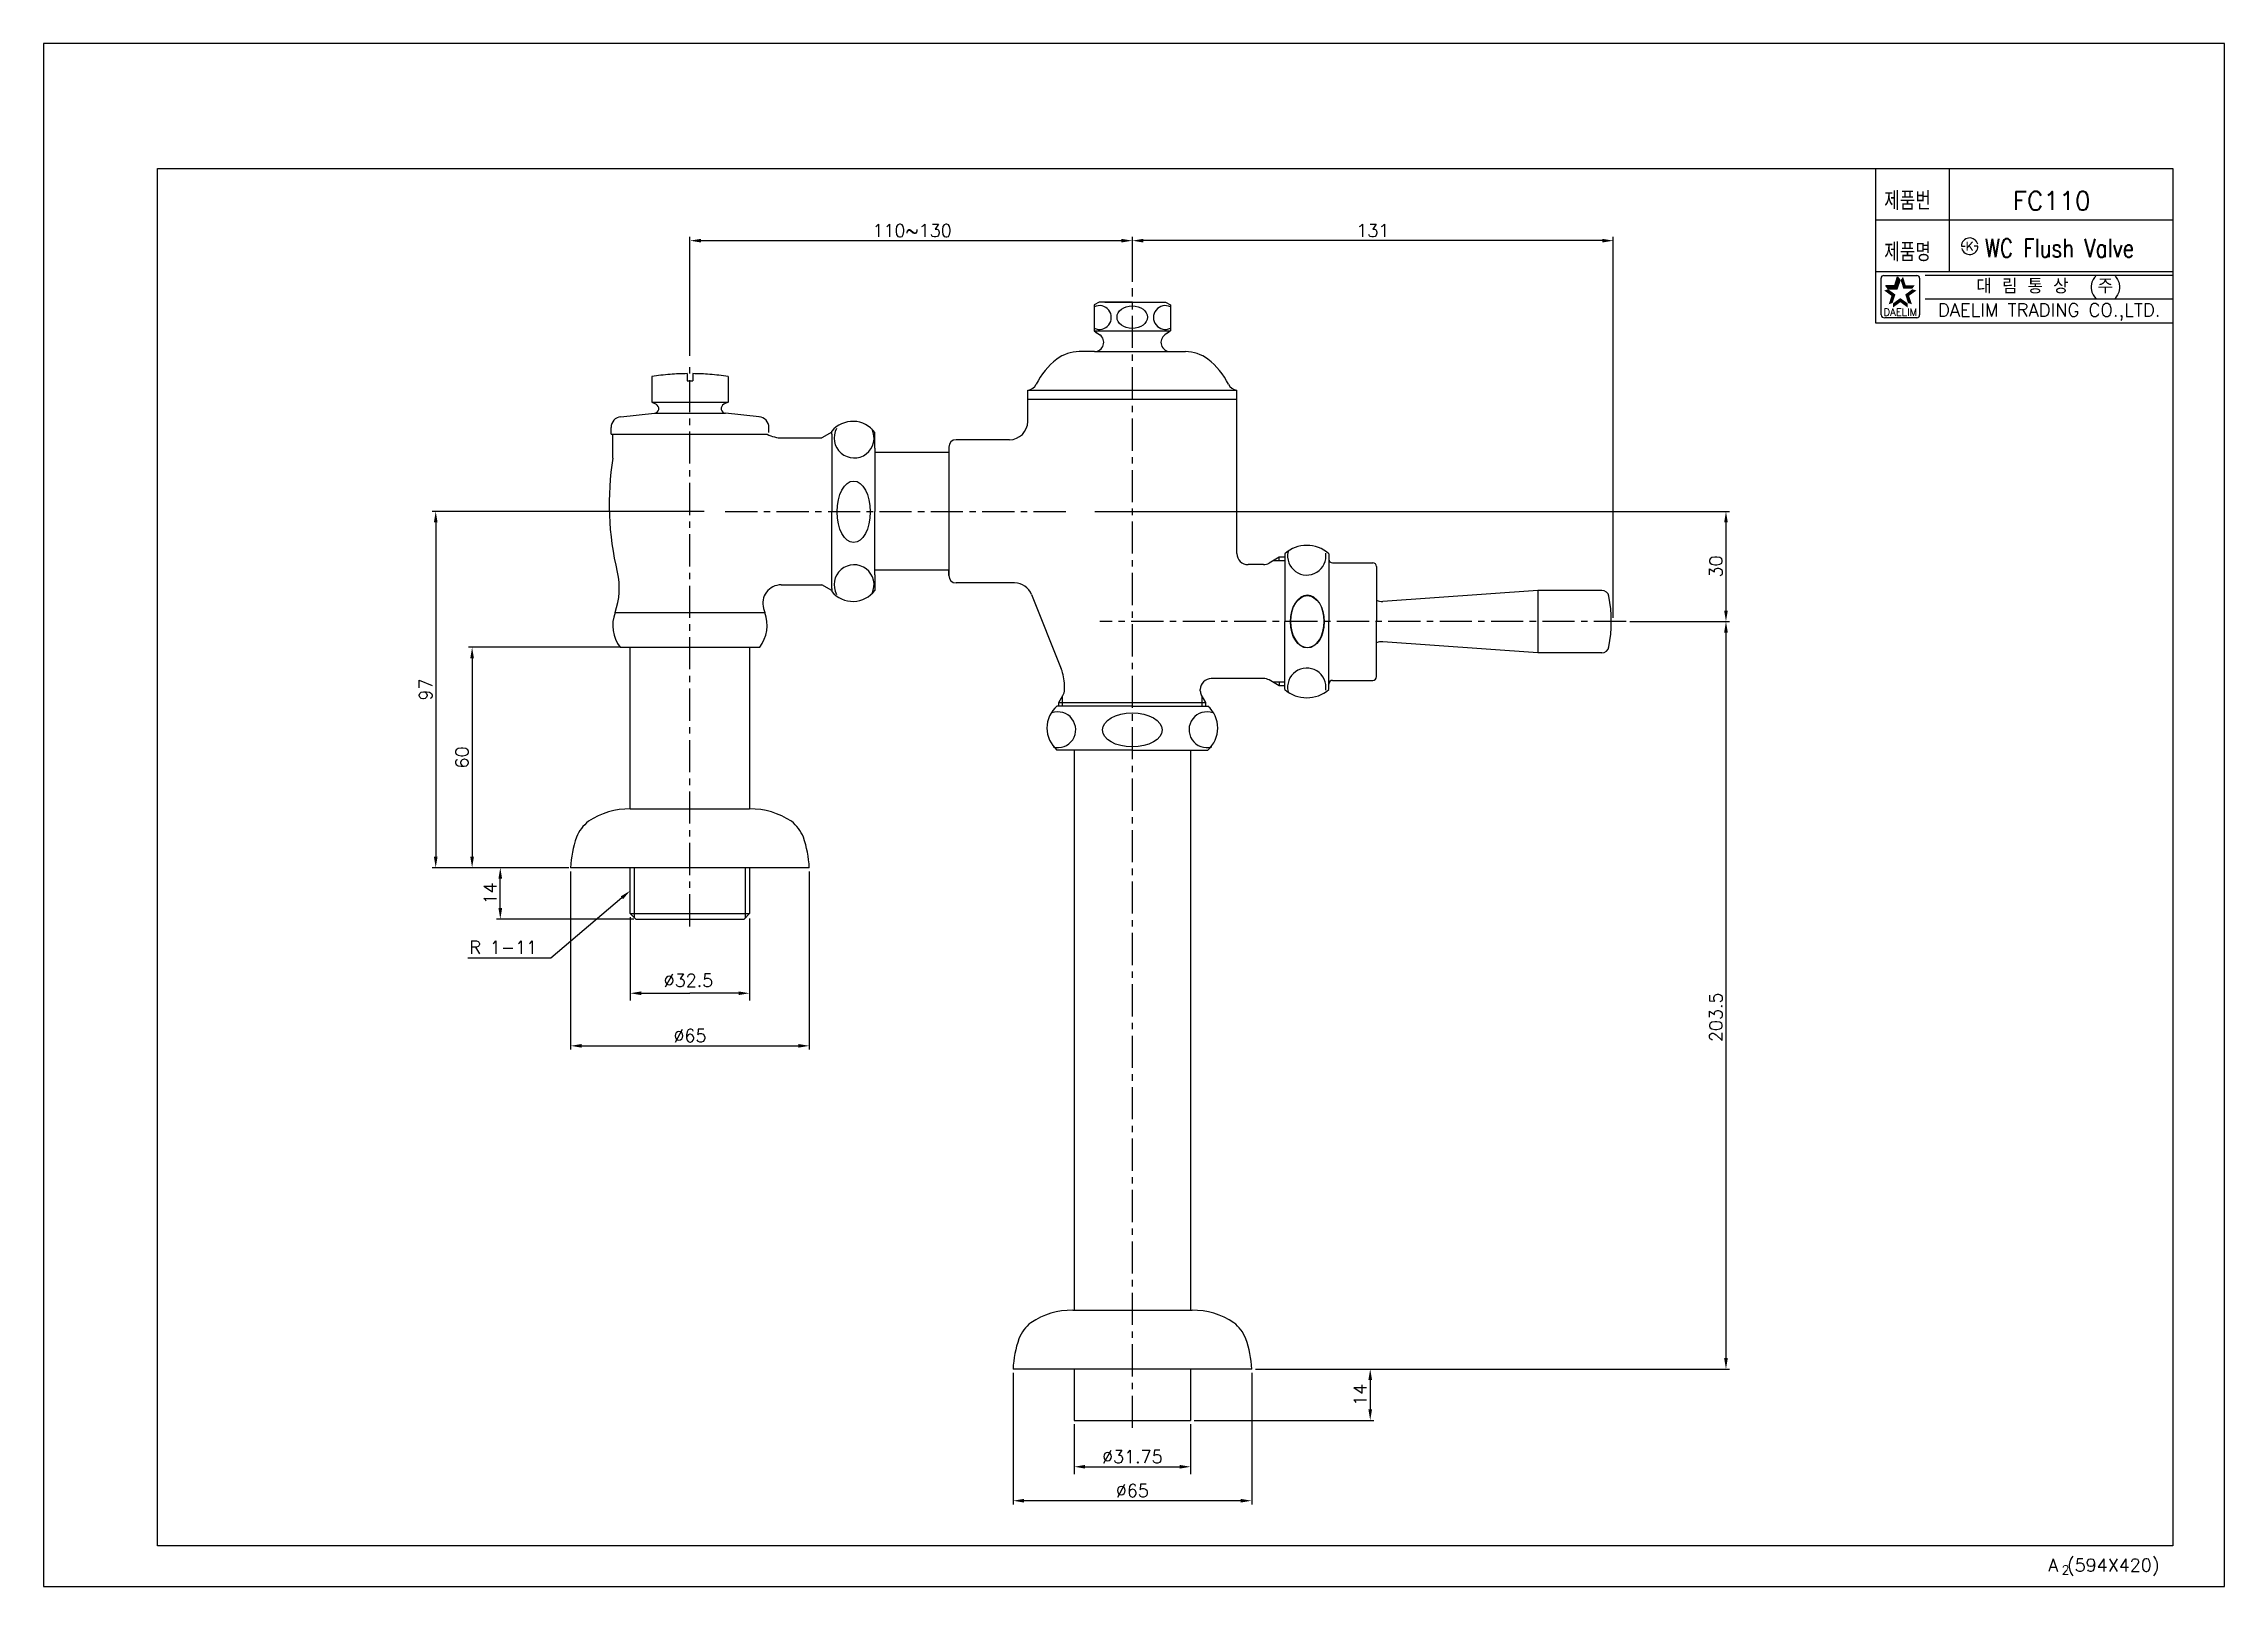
# Model space of a CAD drawing. Extents: x 2048 to 2642, y 251 to 671.
import ezdxf
from ezdxf import colors
from ezdxf.entities.mleader import LeaderData, LeaderLine
from ezdxf.enums import TextEntityAlignment as Align
from ezdxf.math import Vec2, Vec3

# ---------------------------------------------------------------- set-up
doc = ezdxf.new("R2010")
doc.units = 0
doc.header["$LTSCALE"] = 7
doc.header["$MEASUREMENT"] = 0
doc.linetypes.add('CENTER', pattern=[2, 1.25, -0.25, 0.25, -0.25])
doc.layers.get('0').update_dxf_attribs({"color": 2, "linetype": 'CONTINUOUS'})
doc.layers.get('DEFPOINTS').update_dxf_attribs({"linetype": 'CONTINUOUS'})
for name, color, linetype in [('CL', 2, 'CENTER'), ('D', 2, 'CONTINUOUS'), ('DWG', 7, 'CONTINUOUS')]:
    doc.layers.add(name, color=color, linetype=linetype)
doc.styles.add('GHS', font='ROMANS.shx', dxfattribs={"bigfont": 'GHS.shx'})
doc.styles.add('ROMANS', font='romans')

msp = doc.modelspace()

# ---------------------------------------------------------------- linework, layer by layer
for p, q in [((2642.15, 671.39), (2048.15, 671.39)), ((2048.15, 671.39), (2048.15, 251.39)), ((2642.15, 251.39), (2642.15, 671.39)), ((2328.83, 295.55), (2328.83, 281.95)), ((2360.58, 295.55), (2360.58, 281.95)), ((2331.83, 283.95), (2357.58, 283.95)), ((2048.15, 251.39), (2642.15, 251.39))]:
    msp.add_line(p, q)
at = {"color": 4}
for p, q in [((2079.15, 637.39), (2628.15, 637.39)), ((2079.15, 262.39), (2079.15, 637.39)), ((2628.15, 637.39), (2628.15, 262.39)), ((2628.15, 262.39), (2079.15, 262.39))]:
    msp.add_line(p, q, dxfattribs=at)
at = {"color": 7}
for p, q in [((2547.15, 637.39), (2547.15, 595.39)), ((2567.15, 637.39), (2567.15, 609.39)), ((2547.15, 623.39), (2628.15, 623.39)), ((2547.15, 609.39), (2628.15, 609.39)), ((2547.15, 595.39), (2628.15, 595.39))]:
    msp.add_line(p, q, dxfattribs=at)
at = {"color": 2, "linetype": 'Continuous'}
for p, q in [((2548.63, 597.52), (2548.63, 607.52)), ((2549.38, 608.27), (2558.38, 608.27)), ((2559.13, 607.52), (2559.13, 597.52)), ((2560.65, 608.39), (2628.15, 608.39)), ((2560.65, 601.89), (2628.15, 601.89)), ((2558.38, 596.77), (2549.63, 596.77)), ((2207.95, 433.55), (2207.95, 410.86)), ((2240.45, 433.2), (2240.45, 410.86)), ((2240.45, 433.2), (2240.45, 410.86)), ((2210.95, 412.86), (2224.2, 412.86)), ((2210.95, 412.86), (2224.2, 412.86)), ((2237.45, 412.86), (2224.2, 412.86)), ((2237.45, 412.86), (2224.2, 412.86))]:
    msp.add_line(p, q, dxfattribs=at)
at = {"color": 2}
for p, q in [((2552.39, 605.57), (2553.14, 607.88)), ((2553.05, 604.66), (2553.8, 606.96)), ((2553.8, 606.96), (2553.14, 607.88)), ((2550.63, 604.66), (2549.96, 605.57)), ((2549.96, 605.57), (2552.39, 605.57)), ((2550.63, 604.66), (2553.05, 604.66))]:
    msp.add_line(p, q, dxfattribs=at)
at = {"color": 2, "linetype": 'Continuous'}
for centre, radius, start, end in [((2549.38, 607.52), 0.75, 90, 180), ((2558.38, 607.52), 0.75, 0, 90), ((2549.5, 597.65), 0.884, 188.1301, 278.1301), ((2558.38, 597.52), 0.75, 270, 0)]:
    msp.add_arc(centre, radius, start, end, dxfattribs=at)
at = {"color": 2}
for points in [[(2552.39, 605.57), (2553.05, 604.66), (2553.14, 607.88), (2553.8, 606.96)], [(2554.61, 607.88), (2553.95, 606.96), (2555.36, 605.57), (2554.7, 604.66)], [(2551.47, 602.74), (2552.54, 603.09), (2549.51, 604.17), (2550.58, 604.52)], [(2549.96, 605.57), (2550.63, 604.66), (2552.39, 605.57), (2553.05, 604.66)], [(2550.72, 600.43), (2551.79, 600.78), (2551.47, 602.74), (2552.54, 603.09)], [(2553.88, 600.99), (2553.88, 602.12), (2551.91, 599.57), (2551.91, 600.7)], [(2555.84, 599.57), (2555.84, 600.7), (2553.88, 600.99), (2553.88, 602.12)], [(2555.36, 605.57), (2554.7, 604.66), (2557.79, 605.57), (2557.12, 604.66)], [(2558.25, 604.17), (2557.17, 604.52), (2556.28, 602.74), (2555.21, 603.09)], [(2556.28, 602.74), (2555.21, 603.09), (2557.03, 600.43), (2555.96, 600.78)]]:
    msp.add_solid(points, dxfattribs=at)
at = {"color": 2, "linetype": 'Continuous'}
for points in [[(2210.95, 412.36), (2210.95, 413.36), (2207.95, 412.86)], [(2210.95, 412.36), (2210.95, 413.36), (2207.95, 412.86)], [(2237.45, 412.36), (2237.45, 413.36), (2240.45, 412.86)], [(2237.45, 412.36), (2237.45, 413.36), (2240.45, 412.86)]]:
    msp.add_solid(points, dxfattribs=at)
for points in [[(2331.83, 284.45), (2331.83, 283.45), (2328.83, 283.95)], [(2357.58, 284.45), (2357.58, 283.45), (2360.58, 283.95)]]:
    msp.add_solid(points)
at = {"layer": 'CL'}
for p, q in [((2344.7, 294.55), (2344.7, 604.8)), ((2224.2, 431.05), (2224.2, 583.55)), ((2233.81, 544.05), (2327.47, 544.05)), ((2479.16, 514.05), (2335.86, 514.05))]:
    msp.add_line(p, q, dxfattribs=at)
at = {"layer": 'D'}
for p, q in [((2224.2, 586.4), (2224.2, 618.75)), ((2344.7, 606.5), (2344.7, 618.75)), ((2344.7, 606.5), (2344.7, 618.75)), ((2475.7, 515.05), (2475.7, 618.75)), ((2227.2, 617.75), (2341.7, 617.75)), ((2472.7, 617.75), (2347.7, 617.75)), ((2570.53, 616.23), (2571.03, 616.23)), ((2571.03, 616.23), (2571.53, 616.23)), ((2574.53, 616.23), (2574.03, 616.23)), ((2575.03, 616.23), (2574.53, 616.23)), ((2228.08, 544.05), (2153.95, 544.05)), ((2154.95, 541.05), (2154.95, 450.05)), ((2334.5, 544.05), (2507.39, 544.05)), ((2506.39, 541.05), (2506.39, 517.05)), ((2480.16, 514.05), (2507.39, 514.05)), ((2480.16, 514.05), (2507.39, 514.05)), ((2506.39, 511.05), (2506.39, 313.55)), ((2205.2, 507.05), (2163.86, 507.05)), ((2164.86, 504.05), (2164.86, 450.05)), ((2191.2, 447.05), (2153.95, 447.05)), ((2191.2, 447.05), (2163.86, 447.05)), ((2191.2, 447.05), (2171.54, 447.05)), ((2191.2, 447.05), (2171.54, 447.05)), ((2191.7, 446.05), (2191.7, 397.55)), ((2209.1, 433.4), (2209.1, 447.05)), ((2239.3, 433.4), (2239.3, 447.05)), ((2256.7, 446.05), (2256.7, 397.55)), ((2172.54, 436.05), (2172.54, 444.05)), ((2207.95, 434.55), (2240.45, 434.55)), ((2208.95, 433.05), (2171.54, 433.05)), ((2186.26, 422.43), (2163.7, 422.43)), ((2194.7, 398.55), (2253.7, 398.55)), ((2312.2, 309.55), (2312.2, 273.7)), ((2377.2, 309.55), (2377.2, 273.7)), ((2378.2, 310.55), (2507.39, 310.55)), ((2378.2, 310.55), (2410.49, 310.55)), ((2378.2, 310.55), (2410.49, 310.55)), ((2409.49, 307.55), (2409.49, 299.55)), ((2361.58, 296.55), (2410.49, 296.55)), ((2374.2, 274.7), (2315.2, 274.7))]:
    msp.add_line(p, q, dxfattribs=at)
for start, end in [(15, 180), (195, 0)]:
    msp.add_arc((2572.78, 616.23), 2.25, start, end, dxfattribs=at)
for points in [[(2227.2, 618.25), (2227.2, 617.25), (2224.2, 617.75)], [(2341.7, 618.25), (2341.7, 617.25), (2344.7, 617.75)], [(2347.7, 618.25), (2347.7, 617.25), (2344.7, 617.75)], [(2472.7, 618.25), (2472.7, 617.25), (2475.7, 617.75)], [(2154.45, 541.05), (2155.45, 541.05), (2154.95, 544.05)], [(2505.89, 541.05), (2506.89, 541.05), (2506.39, 544.05)], [(2505.89, 517.05), (2506.89, 517.05), (2506.39, 514.05)], [(2505.89, 511.05), (2506.89, 511.05), (2506.39, 514.05)], [(2164.36, 504.05), (2165.36, 504.05), (2164.86, 507.05)], [(2154.45, 450.05), (2155.45, 450.05), (2154.95, 447.05)], [(2164.36, 450.05), (2165.36, 450.05), (2164.86, 447.05)], [(2172.04, 444.05), (2173.04, 444.05), (2172.54, 447.05)], [(2172.04, 436.05), (2173.04, 436.05), (2172.54, 433.05)], [(2194.7, 399.05), (2194.7, 398.05), (2191.7, 398.55)], [(2253.7, 399.05), (2253.7, 398.05), (2256.7, 398.55)], [(2408.99, 307.55), (2409.99, 307.55), (2409.49, 310.55)], [(2505.89, 313.55), (2506.89, 313.55), (2506.39, 310.55)], [(2408.99, 299.55), (2409.99, 299.55), (2409.49, 296.55)], [(2315.2, 275.2), (2315.2, 274.2), (2312.2, 274.7)], [(2374.2, 275.2), (2374.2, 274.2), (2377.2, 274.7)]]:
    msp.add_solid(points, dxfattribs=at)
at = {"layer": 'DEFPOINTS', "color": 2, "linetype": 'Continuous'}
msp.add_point((2240.45, 412.86), dxfattribs=at)
msp.add_point((2240.45, 412.86), dxfattribs=at)
at = {"layer": 'DWG'}
for p, q in [((2335.7, 601.05), (2334.31, 600.24)), ((2334.31, 600.24), (2334.31, 593.19)), ((2344.7, 601.05), (2335.7, 601.05)), ((2337.2, 601.05), (2353.7, 601.05)), ((2353.7, 601.05), (2355.09, 600.24)), ((2355.09, 600.24), (2355.09, 593.19)), ((2334.31, 593.19), (2355.09, 593.19)), ((2334.31, 593.19), (2335.86, 592.08)), ((2334.31, 593.19), (2335.16, 592.58)), ((2355.09, 593.19), (2353.55, 592.08)), ((2355.09, 593.19), (2354.25, 592.58)), ((2334.4, 587.55), (2330.25, 587.55)), ((2334.4, 587.55), (2355, 587.55)), ((2355, 587.55), (2359.15, 587.55)), ((2213.81, 580.77), (2213.81, 573.77)), ((2223.45, 581.55), (2223.45, 579.55)), ((2223.45, 579.55), (2224.95, 579.55)), ((2224.95, 581.55), (2224.95, 579.55)), ((2234.59, 580.77), (2234.59, 573.77)), ((2316.2, 577.03), (2373.2, 577.03)), ((2316.2, 575.05), (2316.2, 577.03)), ((2373.2, 575.05), (2373.2, 577.03)), ((2205.4, 569.82), (2214.53, 570.76)), ((2213.81, 573.77), (2234.59, 573.77)), ((2213.81, 573.77), (2214.96, 573.22)), ((2214.53, 570.76), (2233.87, 570.76)), ((2234.59, 573.77), (2233.44, 573.22)), ((2243.01, 569.82), (2233.87, 570.76)), ((2316.2, 568.55), (2316.2, 575.05)), ((2373.2, 574.51), (2316.2, 574.51)), ((2373.2, 532.55), (2373.2, 575.05)), ((2202.7, 565.05), (2202.7, 566.84)), ((2202.7, 565.05), (2245.2, 565.05)), ((2203.2, 558.58), (2203.2, 565.05)), ((2245.7, 565.55), (2245.7, 566.84)), ((2262.83, 565.63), (2260.1, 564.05)), ((2262.83, 565.05), (2262.83, 565.86)), ((2262.83, 565.05), (2262.83, 544.05)), ((2274.58, 561.3), (2274.58, 565.55)), ((2249.33, 564.05), (2255.19, 564.05)), ((2255.19, 564.05), (2260.1, 564.05)), ((2274.58, 561.3), (2274.58, 544.05)), ((2294.7, 560.05), (2274.58, 560.05)), ((2294.7, 561.55), (2294.7, 560.05)), ((2294.7, 560.05), (2294.7, 526.55)), ((2311.2, 563.55), (2296.7, 563.55)), ((2262.83, 523.05), (2262.83, 544.05)), ((2274.58, 526.8), (2274.58, 544.05)), ((2380.43, 529.55), (2376.2, 529.55)), ((2384.7, 531.55), (2381.93, 529.95)), ((2386.2, 530.55), (2382.97, 530.55)), ((2386.2, 531.55), (2384.7, 531.55)), ((2384.7, 530.55), (2384.7, 531.55)), ((2386.2, 532.51), (2386.2, 514.05)), ((2398.2, 532.51), (2398.2, 514.05)), ((2399.2, 530.05), (2410.2, 530.05)), ((2411.2, 529.05), (2411.2, 524.8)), ((2249.04, 524.05), (2260.1, 524.05)), ((2262.83, 522.47), (2260.1, 524.05)), ((2262.83, 523.05), (2262.83, 523.95)), ((2262.83, 523.05), (2262.83, 522.24)), ((2274.58, 526.8), (2274.58, 528.05)), ((2294.7, 528.05), (2274.58, 528.05)), ((2294.7, 528.05), (2274.58, 528.05)), ((2274.58, 526.8), (2274.58, 522.55)), ((2274.58, 526.8), (2274.58, 522.55)), ((2294.7, 526.55), (2294.7, 528.05)), ((2312.62, 524.55), (2296.7, 524.55)), ((2411.2, 524.8), (2411.2, 514.05)), ((2317.26, 521.41), (2325.34, 501.19)), ((2455.16, 522.55), (2412.96, 519.55)), ((2455.16, 522.55), (2455.16, 505.55)), ((2472.54, 522.55), (2455.16, 522.55)), ((2203.79, 516.51), (2244.61, 516.51)), ((2386.2, 495.59), (2386.2, 514.05)), ((2398.2, 495.59), (2398.2, 514.05)), ((2411.2, 499.05), (2411.2, 514.05)), ((2205.2, 507.05), (2224.2, 507.05)), ((2207.95, 463.05), (2207.95, 507.05)), ((2224.2, 507.05), (2243.2, 507.05)), ((2240.45, 507.05), (2240.45, 463.05)), ((2455.16, 505.55), (2412.96, 508.55)), ((2472.54, 505.55), (2455.16, 505.55)), ((2324.7, 492.05), (2325.8, 493.95)), ((2325.7, 491.05), (2325.7, 493.78)), ((2326.2, 495.45), (2326.2, 496.74)), ((2363.2, 495.18), (2363.2, 495.55)), ((2364.7, 492.05), (2363.47, 494.18)), ((2363.7, 491.05), (2363.7, 493.78)), ((2380.43, 498.55), (2366.2, 498.55)), ((2384.7, 496.55), (2381.93, 498.15)), ((2386.2, 497.55), (2382.97, 497.55)), ((2384.7, 497.55), (2384.7, 496.55)), ((2386.2, 496.55), (2384.7, 496.55)), ((2399.2, 498.05), (2410.2, 498.05)), ((2344.7, 491.05), (2324.16, 491.05)), ((2324.7, 492.05), (2363.7, 492.05)), ((2324.7, 491.05), (2324.7, 492.05)), ((2344.7, 491.05), (2365.24, 491.05)), ((2363.7, 492.05), (2364.7, 492.05)), ((2364.7, 491.05), (2364.7, 492.05)), ((2344.7, 479.05), (2324.16, 479.05)), ((2328.83, 479.05), (2328.83, 326.55)), ((2344.7, 479.05), (2365.24, 479.05)), ((2360.58, 479.05), (2360.58, 326.55)), ((2207.95, 463.05), (2240.45, 463.05)), ((2256.7, 447.05), (2191.7, 447.05)), ((2207.95, 434.55), (2207.95, 447.05)), ((2240.45, 447.05), (2240.45, 434.55)), ((2209.45, 433.05), (2207.95, 434.55)), ((2238.95, 433.05), (2240.45, 434.55)), ((2209.45, 433.05), (2238.95, 433.05)), ((2328.45, 326.55), (2360.95, 326.55)), ((2377.2, 310.55), (2312.2, 310.55)), ((2328.83, 310.55), (2328.83, 296.55)), ((2360.58, 310.55), (2360.58, 296.55)), ((2328.83, 296.55), (2360.58, 296.55))]:
    msp.add_line(p, q, dxfattribs=at)
for centre, radius, start, end in [((2335.73, 596.82), 3.24, 244.07406, 115.92594), ((2353.68, 596.82), 3.24, 64.07406, 295.92594), ((2334.4, 590.05), 2.5, 270, 54.4756), ((2355, 590.05), 2.5, 125.5244, 270), ((2336.38, 569.65), 20, 127.8233, 153.24982), ((2330.25, 577.55), 10, 90, 127.8233), ((2359.15, 577.55), 10, 52.1767, 90), ((2353.02, 569.65), 20, 26.75018, 52.1767), ((2224.2, 511.55), 70, 94.42436, 98.53778), ((2224.2, 511.55), 70, 90.61386, 94.42436), ((2224.2, 511.55), 70, 85.57564, 89.38614), ((2224.2, 511.55), 70, 81.46222, 85.57564), ((2315.85, 580.01), 3, 276.71941, 333.4346), ((2373.55, 580.01), 3, 206.5654, 263.28059), ((2214.4, 572.05), 1.3, 275.82323, 64.44131), ((2234, 572.05), 1.3, 115.55869, 264.17677), ((2205.7, 566.84), 3, 95.82336, 180), ((2242.7, 566.84), 3, 0, 84.17664), ((2249.33, 573.05), 9, 242.73396, 270), ((2268.58, 561.05), 7.5, 36.8699, 140.09455), ((2268.91, 564.03), 5.44, 151.14485, 25.84236), ((2311.2, 568.55), 5, 270, 0), ((2281.2, 546.05), 79, 170.87394, 193.58681), ((2296.7, 561.55), 2, 90, 180), ((2392.2, 525.8), 9, 48.18969, 131.81031), ((2268.91, 524.07), 5.44, 334.15764, 208.85515), ((2376.2, 532.55), 3, 180, 270), ((2380.43, 532.55), 3, 270, 300), ((2392.2, 531.92), 5.22, 167.05787, 8.75453), ((2399.2, 531.05), 1, 180, 270), ((2410.2, 529.05), 1, 0, 90), ((2185.95, 523.03), 19, 339.92788, 13.58681), ((2249.04, 519.05), 5, 90, 196.5076), ((2296.7, 526.55), 2, 180, 270), ((2312.62, 519.55), 5, 21.80141, 90), ((2262.46, 523.03), 19, 196.5076, 200.07212), ((2268.58, 527.05), 7.5, 219.90545, 323.1301), ((2412.7, 523.55), 4, 247.97569, 273.67887), ((2472.54, 520.55), 2, 10.82008, 90), ((2438.53, 514.05), 36.62, 349.17992, 10.82008), ((2213.18, 513.07), 10, 159.92788, 217.05), ((2235.22, 513.07), 10, 322.95, 20.07212), ((2412.7, 504.55), 4, 86.32113, 112.02431), ((2472.54, 507.55), 2, 270, 349.17992), ((2314.2, 496.74), 12, 0, 21.80141), ((2392.2, 496.17), 5.22, 351.24547, 192.94213), ((2410.2, 499.05), 1, 270, 0), ((2323.2, 495.45), 3, 330, 0), ((2366.2, 495.55), 3, 90, 180), ((2365.2, 495.18), 2, 180, 210), ((2380.43, 495.55), 3, 60, 90), ((2392.2, 502.3), 9, 228.18969, 311.81031), ((2399.2, 497.05), 1, 90, 180), ((2329.45, 485.05), 8, 131.40962, 228.59038), ((2324.41, 484.6), 4.86, 254.20439, 109.81754), ((2364.99, 484.6), 4.86, 70.18246, 285.79561), ((2359.95, 485.05), 8, 311.40962, 48.59038), ((2202.62, 451.7), 10, 127.19655, 158.80732), ((2207.7, 443.05), 20, 89.28378, 123.79229), ((2240.7, 443.05), 20, 56.20771, 90.71622), ((2245.78, 451.7), 10, 21.19268, 52.80345), ((2221.66, 445.55), 30, 160.99286, 177.13402), ((2226.74, 445.55), 30, 2.86598, 19.00714), ((2323.12, 315.2), 10, 127.19655, 158.80732), ((2328.2, 306.55), 20, 89.28378, 123.79229), ((2361.2, 306.55), 20, 56.20771, 90.71622), ((2366.28, 315.2), 10, 21.19268, 52.80345), ((2342.16, 309.05), 30, 160.99286, 177.13402), ((2347.24, 309.05), 30, 2.86598, 19.00714)]:
    msp.add_arc(centre, radius, start, end, dxfattribs=at)
for centre, major_axis, ratio in [((2344.67, 596.92), (-4.15, 0), 0.740557), ((2268.79, 543.93), (0, -8.38), 0.538252), ((2392.37, 514), (0, -7.11), 0.649573), ((2344.68, 484.54), (-8.12, 0), 0.569604)]:
    msp.add_ellipse(centre, major_axis=major_axis, ratio=ratio, dxfattribs=at)
at = {"layer": 'DWG', "extrusion": (0, 0, -1)}
msp.add_ellipse((2392.37, 514.1), major_axis=(0, 7.11), ratio=0.649573, dxfattribs=at)

# ---------------------------------------------------------------- texts
at = {"color": 7, "linetype": 'Continuous'}
for s, height, style, p in [('대 림 통 상  (주)', 4, 'GHS', (2594.41, 605.08)), ('DAELIM TRADING CO.,LTD.', 3.6, 'ROMANS', (2594.41, 598.32))]:
    msp.add_text(s, height=height, dxfattribs=dict(at, style=style)).set_placement(p, align=Align.MIDDLE)
at = {"color": 2, "linetype": 'Continuous', "style": 'ROMANS'}
msp.add_text('DAELIM', height=2, dxfattribs=at).set_placement((2553.88, 597.32), align=Align.CENTER)
at = {"color": 2, "linetype": 'Continuous', "style": 'GHS'}
msp.add_text('%%C32.5', height=3.5, dxfattribs=at).set_placement((2217.04, 414.61))
msp.add_text('%%C32.5', height=3.5, dxfattribs=at).set_placement((2217.04, 414.61))
at = {"color": 7, "style": 'GHS'}
for s, height, p in [('A (594X420)', 3.5, (2594.16, 255.42)), ('2', 2.5, (2597.82, 254.58))]:
    msp.add_text(s, height=height, dxfattribs=at).set_placement(p)
at = {"insert": (2344.7, 286.7), "char_height": 3.5, "attachment_point": 5, "style": 'GHS'}
msp.add_mtext('\\A1;%%C31.75', dxfattribs=at)
at = {"layer": 'D', "style": 'GHS', "width": 0.8}
for s, p in [('제품번', (2549.49, 626.12)), ('WC Flush Valve', (2576.88, 613.22)), ('제품명', (2549.49, 612.12))]:
    msp.add_text(s, height=5, dxfattribs=at).set_placement(p)
at = {"layer": 'D', "style": 'GHS'}
for s, height, p in [('FC110', 5, (2584.5, 626.12)), ('R 1-11', 3.5, (2164.13, 423.6))]:
    msp.add_text(s, height=height, dxfattribs=at).set_placement(p)
msp.add_text('K', height=2.39, dxfattribs=at).set_placement((2572.78, 616.23), align=Align.MIDDLE)
at = {"layer": 'D', "char_height": 3.5, "attachment_point": 5, "style": 'GHS'}
for s, insert in [('110~130', (2284.7, 620.5)), ('\\A1;131', (2410.2, 620.5)), ('\\A1;%%C65', (2224.2, 401.3)), ('\\A1;%%C65', (2344.7, 277.45))]:
    msp.add_mtext(s, dxfattribs=dict(at, insert=insert))
at = {"layer": 'D', "char_height": 3.5, "attachment_point": 5, "rotation": 90, "style": 'GHS'}
for s, insert in [('\\A1;30', (2503.64, 529.05)), ('\\A1;97', (2152.2, 495.55)), ('\\A1;60', (2162.11, 477.05)), ('\\A1;14', (2169.79, 440.05)), ('\\A1;203.5', (2503.64, 406.32)), ('\\A1;14', (2406.74, 303.55))]:
    msp.add_mtext(s, dxfattribs=dict(at, insert=insert))

# ---------------------------------------------------------------- leaders
ml = msp.add_multileader_mtext('Standard')
ml.set_content('', color=256)
ml.set_leader_properties(color=256)
ml.build(insert=Vec2(0, 0))
ml.multileader.update_dxf_attribs({"has_dogleg": 0, "text_right_attachment_type": 6, "dogleg_length": 0, "arrow_head_size": 3})
ctx = ml.context
ctx.base_point, ctx.char_height, ctx.arrow_head_size, ctx.landing_gap_size, ctx.plane_origin = Vec3(2186.08, 422.52), 0.18, 3, 0.09, Vec3(2207.95, 440.8)
ctx.right_attachment, ctx.text_align_type = 6, 2
notes = []
notes.append((ctx, [(0, (1, 1, 0), (2186.26, 422.43), (-1, 0), 0, [(0, [(2207.95, 440.8)], 0, [])])]))
ctx.mtext.insert, ctx.mtext.alignment, ctx.mtext.flow_direction = Vec3(2186.17, 422.61), 3, 5
for ctx, leaders in notes:
    for number, flags, end, landing, length, lines in leaders:
        leader = LeaderData()
        leader.index, (leader.has_last_leader_line, leader.has_dogleg_vector, leader.attachment_direction) = number, flags
        leader.last_leader_point, leader.dogleg_vector, leader.dogleg_length = Vec3(end), Vec3(landing), length
        for number, points, colour, breaks in lines:
            line = LeaderLine()
            line.index, line.vertices, line.color, line.breaks = number, Vec3.list(points), colors.encode_raw_color(colour), breaks
            leader.lines.append(line)
        ctx.leaders.append(leader)

doc.saveas('drawing.dxf')
